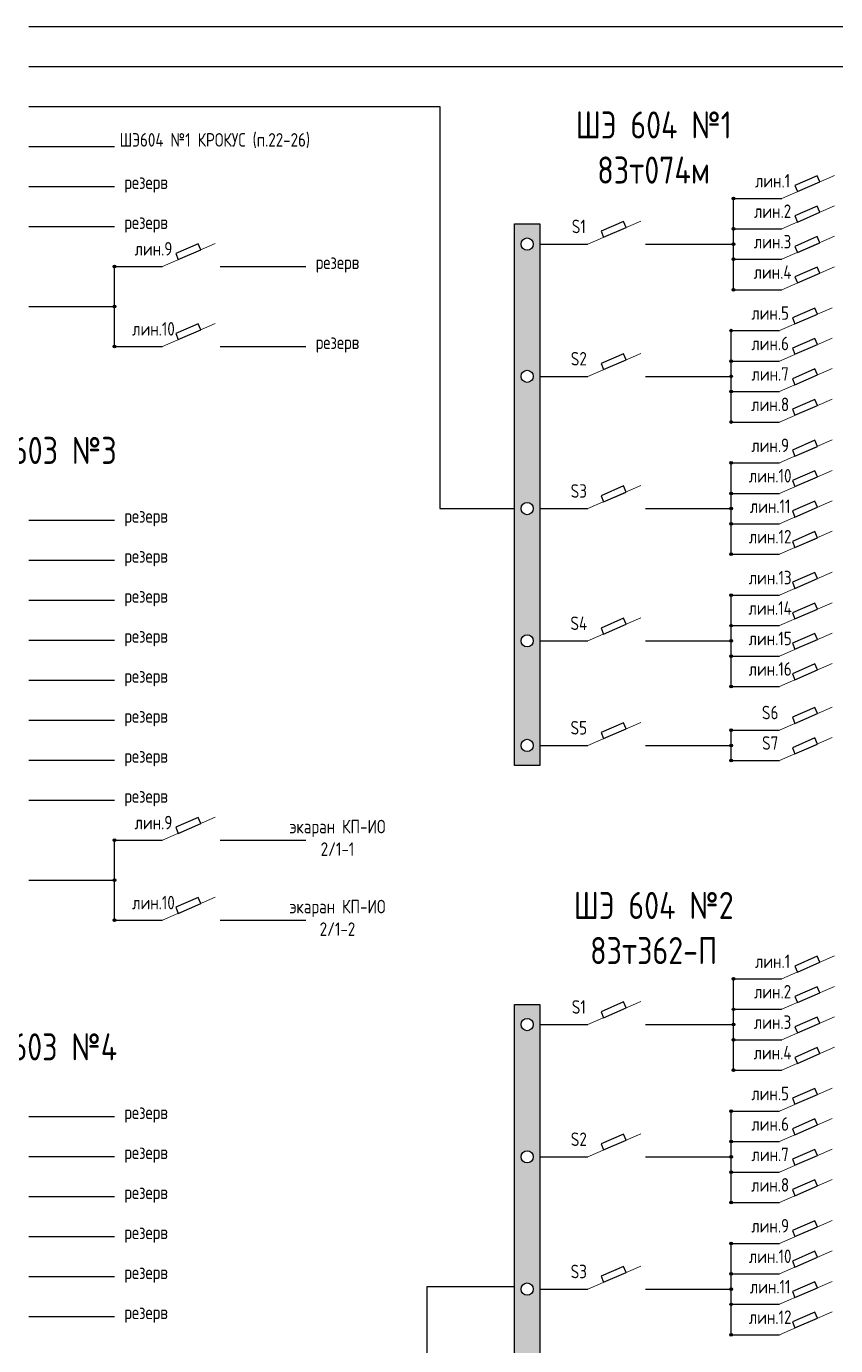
# Model space of a CAD drawing. Header units: millimetres. Extents: x 469 to 670, y 569 to 789.
# Drawn here: x 538.32 to 568.26, y 690.15 to 738.91 of the extents above; entities that cross this region are included whole.
import ezdxf

# ---------------------------------------------------------------- set-up
doc = ezdxf.new("R2010")
doc.units = ezdxf.units.MM
doc.header["$LTSCALE"] = 0.1

msp = doc.modelspace()

# ---------------------------------------------------------------- hatches: boundary and pattern name
h = msp.add_hatch(color=256)
h.paths.add_polyline_path([(564.528, 732.553), (564.477, 732.553), (564.477, 732.503, 0.414214)], flags=17)
h.paths.add_polyline_path([(564.427, 732.553, 0.414214), (564.477, 732.503), (564.477, 732.553), (564.528, 732.553, 1)])
h = msp.add_hatch(color=256)
h.paths.add_polyline_path([(557.31, 731.61), (556.379, 731.61), (556.379, 711.591), (557.31, 711.591)])
h.paths.add_polyline_path([(556.618, 721.088, -1), (557.071, 721.088, -1)], flags=16)
h.paths.add_polyline_path([(557.071, 716.199, -1), (556.618, 716.199, -1)], flags=16)
h.paths.add_polyline_path([(556.618, 725.976, -1), (557.071, 725.976, -1)], flags=16)
h.paths.add_polyline_path([(557.071, 712.336, -1), (556.618, 712.336, -1)], flags=16)
h.paths.add_polyline_path([(556.618, 730.865, -1), (557.071, 730.865, -1)], flags=16)
h = msp.add_hatch(color=256)
h.paths.add_polyline_path([(564.528, 731.428), (564.477, 731.428), (564.477, 731.378, 0.414214)], flags=17)
h.paths.add_polyline_path([(564.427, 731.428, 0.414214), (564.477, 731.378), (564.477, 731.428), (564.528, 731.428, 1)])
h = msp.add_hatch(color=256)
h.paths.add_polyline_path([(564.528, 730.865), (564.477, 730.865), (564.477, 730.815, 0.414214)], flags=17)
h.paths.add_polyline_path([(564.427, 730.865, 0.414214), (564.477, 730.815), (564.477, 730.865), (564.528, 730.865, 1)])
h = msp.add_hatch(color=256)
h.paths.add_polyline_path([(541.627, 730.038), (541.577, 730.038), (541.577, 729.987, 0.414214)], flags=17)
h.paths.add_polyline_path([(541.526, 730.038, 0.414214), (541.577, 729.987), (541.577, 730.038), (541.627, 730.038, 1)])
h = msp.add_hatch(color=256)
h.paths.add_polyline_path([(564.528, 730.302), (564.477, 730.302), (564.477, 730.252, 0.414214)], flags=17)
h.paths.add_polyline_path([(564.427, 730.302, 0.414214), (564.477, 730.252), (564.477, 730.302), (564.528, 730.302, 1)])
h = msp.add_hatch(color=256)
h.paths.add_polyline_path([(564.528, 729.177), (564.477, 729.177), (564.477, 729.126, 0.414214)], flags=17)
h.paths.add_polyline_path([(564.427, 729.177, 0.414214), (564.477, 729.126), (564.477, 729.177), (564.528, 729.177, 1)])
h = msp.add_hatch(color=256)
h.paths.add_polyline_path([(541.627, 728.559), (541.577, 728.559), (541.577, 728.509, 0.414214)], flags=17)
h.paths.add_polyline_path([(541.526, 728.559, 0.414214), (541.577, 728.509), (541.577, 728.559), (541.627, 728.559, 1)])
h = msp.add_hatch(color=256)
h.paths.add_polyline_path([(564.439, 727.665), (564.389, 727.665), (564.389, 727.614, 0.414214)], flags=17)
h.paths.add_polyline_path([(564.338, 727.665, 0.414214), (564.389, 727.614), (564.389, 727.665), (564.439, 727.665, 1)])
h = msp.add_hatch(color=256)
h.paths.add_polyline_path([(541.627, 727.08), (541.577, 727.08), (541.577, 727.03, 0.414214)], flags=17)
h.paths.add_polyline_path([(541.526, 727.08, 0.414214), (541.577, 727.03), (541.577, 727.08), (541.627, 727.08, 1)])
h = msp.add_hatch(color=256)
h.paths.add_polyline_path([(564.439, 726.539), (564.389, 726.539), (564.389, 726.489, 0.414214)], flags=17)
h.paths.add_polyline_path([(564.338, 726.539, 0.414214), (564.389, 726.489), (564.389, 726.539), (564.439, 726.539, 1)])
h = msp.add_hatch(color=256)
h.paths.add_polyline_path([(564.439, 725.976), (564.389, 725.976), (564.389, 725.926, 0.414214)], flags=17)
h.paths.add_polyline_path([(564.338, 725.976, 0.414214), (564.389, 725.926), (564.389, 725.976), (564.439, 725.976, 1)])
h = msp.add_hatch(color=256)
h.paths.add_polyline_path([(564.439, 725.414), (564.389, 725.414), (564.389, 725.363, 0.414214)], flags=17)
h.paths.add_polyline_path([(564.338, 725.414, 0.414214), (564.389, 725.363), (564.389, 725.414), (564.439, 725.414, 1)])
h = msp.add_hatch(color=256)
h.paths.add_polyline_path([(564.439, 724.288), (564.389, 724.288), (564.389, 724.238, 0.414214)], flags=17)
h.paths.add_polyline_path([(564.338, 724.288, 0.414214), (564.389, 724.238), (564.389, 724.288), (564.439, 724.288, 1)])
h = msp.add_hatch(color=256)
h.paths.add_polyline_path([(564.439, 722.776), (564.389, 722.776), (564.389, 722.726, 0.414214)], flags=17)
h.paths.add_polyline_path([(564.338, 722.776, 0.414214), (564.389, 722.726), (564.389, 722.776), (564.439, 722.776, 1)])
h = msp.add_hatch(color=256)
h.paths.add_polyline_path([(564.439, 721.65), (564.389, 721.65), (564.389, 721.6, 0.414214)], flags=17)
h.paths.add_polyline_path([(564.338, 721.65, 0.414214), (564.389, 721.6), (564.389, 721.65), (564.439, 721.65, 1)])
h = msp.add_hatch(color=256)
h.paths.add_polyline_path([(564.439, 721.088), (564.389, 721.088), (564.389, 721.037, 0.414214)], flags=17)
h.paths.add_polyline_path([(564.338, 721.088, 0.414214), (564.389, 721.037), (564.389, 721.088), (564.439, 721.088, 1)])
h = msp.add_hatch(color=256)
h.paths.add_polyline_path([(564.439, 720.525), (564.389, 720.525), (564.389, 720.475, 0.414214)], flags=17)
h.paths.add_polyline_path([(564.338, 720.525, 0.414214), (564.389, 720.475), (564.389, 720.525), (564.439, 720.525, 1)])
h = msp.add_hatch(color=256)
h.paths.add_polyline_path([(564.439, 719.399), (564.389, 719.399), (564.389, 719.349, 0.414214)], flags=17)
h.paths.add_polyline_path([(564.338, 719.399, 0.414214), (564.389, 719.349), (564.389, 719.399), (564.439, 719.399, 1)])
h = msp.add_hatch(color=256)
h.paths.add_polyline_path([(564.439, 717.887), (564.389, 717.887), (564.389, 717.837, 0.414214)], flags=17)
h.paths.add_polyline_path([(564.338, 717.887, 0.414214), (564.389, 717.837), (564.389, 717.887), (564.439, 717.887, 1)])
h = msp.add_hatch(color=256)
h.paths.add_polyline_path([(564.439, 716.762), (564.389, 716.762), (564.389, 716.711, 0.414214)], flags=17)
h.paths.add_polyline_path([(564.338, 716.762, 0.414214), (564.389, 716.711), (564.389, 716.762), (564.439, 716.762, 1)])
h = msp.add_hatch(color=256)
h.paths.add_polyline_path([(564.439, 716.199), (564.389, 716.199), (564.389, 716.149, 0.414214)], flags=17)
h.paths.add_polyline_path([(564.338, 716.199, 0.414214), (564.389, 716.149), (564.389, 716.199), (564.439, 716.199, 1)])
h = msp.add_hatch(color=256)
h.paths.add_polyline_path([(564.439, 715.636), (564.389, 715.636), (564.389, 715.586, 0.414214)], flags=17)
h.paths.add_polyline_path([(564.338, 715.636, 0.414214), (564.389, 715.586), (564.389, 715.636), (564.439, 715.636, 1)])
h = msp.add_hatch(color=256)
h.paths.add_polyline_path([(564.439, 714.51), (564.389, 714.51), (564.389, 714.46, 0.414214)], flags=17)
h.paths.add_polyline_path([(564.338, 714.51, 0.414214), (564.389, 714.46), (564.389, 714.51), (564.439, 714.51, 1)])
h = msp.add_hatch(color=256)
h.paths.add_polyline_path([(564.439, 712.899), (564.389, 712.899), (564.389, 712.849, 0.414214)], flags=17)
h.paths.add_polyline_path([(564.338, 712.899, 0.414214), (564.389, 712.849), (564.389, 712.899), (564.439, 712.899, 1)])
h = msp.add_hatch(color=256)
h.paths.add_polyline_path([(564.439, 712.336), (564.389, 712.336), (564.389, 712.286, 0.414214)], flags=17)
h.paths.add_polyline_path([(564.338, 712.336, 0.414214), (564.389, 712.286), (564.389, 712.336), (564.439, 712.336, 1)])
h = msp.add_hatch(color=256)
h.paths.add_polyline_path([(564.439, 711.774), (564.389, 711.774), (564.389, 711.723, 0.414214)], flags=17)
h.paths.add_polyline_path([(564.338, 711.774, 0.414214), (564.389, 711.723), (564.389, 711.774), (564.439, 711.774, 1)])
h = msp.add_hatch(color=256)
h.paths.add_polyline_path([(541.627, 708.833), (541.577, 708.833), (541.577, 708.783, 0.414214)], flags=17)
h.paths.add_polyline_path([(541.526, 708.833, 0.414214), (541.577, 708.783), (541.577, 708.833), (541.627, 708.833, 1)])
h = msp.add_hatch(color=256)
h.paths.add_polyline_path([(541.627, 707.354), (541.577, 707.354), (541.577, 707.304, 0.414214)], flags=17)
h.paths.add_polyline_path([(541.526, 707.354, 0.414214), (541.577, 707.304), (541.577, 707.354), (541.627, 707.354, 1)])
h = msp.add_hatch(color=256)
h.paths.add_polyline_path([(541.627, 705.876), (541.577, 705.876), (541.577, 705.825, 0.414214)], flags=17)
h.paths.add_polyline_path([(541.526, 705.876, 0.414214), (541.577, 705.825), (541.577, 705.876), (541.627, 705.876, 1)])
h = msp.add_hatch(color=256)
h.paths.add_polyline_path([(564.528, 703.707), (564.477, 703.707), (564.477, 703.656, 0.414214)], flags=17)
h.paths.add_polyline_path([(564.427, 703.707, 0.414214), (564.477, 703.656), (564.477, 703.707), (564.528, 703.707, 1)])
h = msp.add_hatch(color=256)
h.paths.add_polyline_path([(556.379, 682.744), (557.31, 682.744), (557.31, 702.763), (556.379, 702.763)])
h.paths.add_polyline_path([(556.618, 692.241, -1), (557.071, 692.241, -1)], flags=16)
h.paths.add_polyline_path([(557.071, 687.352, -1), (556.618, 687.352, -1)], flags=16)
h.paths.add_polyline_path([(556.618, 697.129, -1), (557.071, 697.129, -1)], flags=16)
h.paths.add_polyline_path([(557.071, 683.489, -1), (556.618, 683.489, -1)], flags=16)
h.paths.add_polyline_path([(556.618, 702.018, -1), (557.071, 702.018, -1)], flags=16)
h = msp.add_hatch(color=256)
h.paths.add_polyline_path([(564.528, 702.581), (564.477, 702.581), (564.477, 702.531, 0.414214)], flags=17)
h.paths.add_polyline_path([(564.427, 702.581, 0.414214), (564.477, 702.531), (564.477, 702.581), (564.528, 702.581, 1)])
h = msp.add_hatch(color=256)
h.paths.add_polyline_path([(564.528, 702.018), (564.477, 702.018), (564.477, 701.968, 0.414214)], flags=17)
h.paths.add_polyline_path([(564.427, 702.018, 0.414214), (564.477, 701.968), (564.477, 702.018), (564.528, 702.018, 1)])
h = msp.add_hatch(color=256)
h.paths.add_polyline_path([(564.528, 701.455), (564.477, 701.455), (564.477, 701.405, 0.414214)], flags=17)
h.paths.add_polyline_path([(564.427, 701.455, 0.414214), (564.477, 701.405), (564.477, 701.455), (564.528, 701.455, 1)])
h = msp.add_hatch(color=256)
h.paths.add_polyline_path([(564.528, 700.33), (564.477, 700.33), (564.477, 700.279, 0.414214)], flags=17)
h.paths.add_polyline_path([(564.427, 700.33, 0.414214), (564.477, 700.279), (564.477, 700.33), (564.528, 700.33, 1)])
h = msp.add_hatch(color=256)
h.paths.add_polyline_path([(564.439, 698.818), (564.389, 698.818), (564.389, 698.768, 0.414214)], flags=17)
h.paths.add_polyline_path([(564.338, 698.818, 0.414214), (564.389, 698.768), (564.389, 698.818), (564.439, 698.818, 1)])
h = msp.add_hatch(color=256)
h.paths.add_polyline_path([(564.439, 697.692), (564.389, 697.692), (564.389, 697.642, 0.414214)], flags=17)
h.paths.add_polyline_path([(564.338, 697.692, 0.414214), (564.389, 697.642), (564.389, 697.692), (564.439, 697.692, 1)])
h = msp.add_hatch(color=256)
h.paths.add_polyline_path([(564.439, 697.129), (564.389, 697.129), (564.389, 697.079, 0.414214)], flags=17)
h.paths.add_polyline_path([(564.338, 697.129, 0.414214), (564.389, 697.079), (564.389, 697.129), (564.439, 697.129, 1)])
h = msp.add_hatch(color=256)
h.paths.add_polyline_path([(564.439, 696.567), (564.389, 696.567), (564.389, 696.516, 0.414214)], flags=17)
h.paths.add_polyline_path([(564.338, 696.567, 0.414214), (564.389, 696.516), (564.389, 696.567), (564.439, 696.567, 1)])
h = msp.add_hatch(color=256)
h.paths.add_polyline_path([(564.439, 695.441), (564.389, 695.441), (564.389, 695.391, 0.414214)], flags=17)
h.paths.add_polyline_path([(564.338, 695.441, 0.414214), (564.389, 695.391), (564.389, 695.441), (564.439, 695.441, 1)])
h = msp.add_hatch(color=256)
h.paths.add_polyline_path([(564.439, 693.929), (564.389, 693.929), (564.389, 693.879, 0.414214)], flags=17)
h.paths.add_polyline_path([(564.338, 693.929, 0.414214), (564.389, 693.879), (564.389, 693.929), (564.439, 693.929, 1)])
h = msp.add_hatch(color=256)
h.paths.add_polyline_path([(564.439, 692.803), (564.389, 692.803), (564.389, 692.753, 0.414214)], flags=17)
h.paths.add_polyline_path([(564.338, 692.803, 0.414214), (564.389, 692.753), (564.389, 692.803), (564.439, 692.803, 1)])
h = msp.add_hatch(color=256)
h.paths.add_polyline_path([(564.439, 692.241), (564.389, 692.241), (564.389, 692.19, 0.414214)], flags=17)
h.paths.add_polyline_path([(564.338, 692.241, 0.414214), (564.389, 692.19), (564.389, 692.241), (564.439, 692.241, 1)])
h = msp.add_hatch(color=256)
h.paths.add_polyline_path([(564.439, 691.678), (564.389, 691.678), (564.389, 691.628, 0.414214)], flags=17)
h.paths.add_polyline_path([(564.338, 691.678, 0.414214), (564.389, 691.628), (564.389, 691.678), (564.439, 691.678, 1)])
h = msp.add_hatch(color=256)
h.paths.add_polyline_path([(564.439, 690.552), (564.389, 690.552), (564.389, 690.502, 0.414214)], flags=17)
h.paths.add_polyline_path([(564.338, 690.552, 0.414214), (564.389, 690.502), (564.389, 690.552), (564.439, 690.552, 1)])

# ---------------------------------------------------------------- linework, layer by layer
for p, q in [((538.408, 738.91), (541.577, 738.91)), ((541.577, 738.91), (584.765, 738.91)), ((538.408, 737.431), (541.577, 737.431)), ((541.577, 737.431), (580.353, 737.431)), ((538.408, 735.953), (541.577, 735.953)), ((541.577, 735.953), (553.616, 735.953)), ((553.616, 735.953), (553.616, 721.088)), ((538.408, 734.474), (541.577, 734.474)), ((538.408, 732.995), (541.577, 732.995)), ((564.477, 732.553), (566.262, 732.553)), ((564.477, 729.177), (564.477, 732.553)), ((538.408, 731.516), (541.577, 731.516)), ((564.477, 731.428), (566.262, 731.428)), ((557.31, 730.865), (559.094, 730.865)), ((561.22, 730.865), (564.477, 730.865)), ((541.577, 730.038), (543.361, 730.038)), ((541.577, 727.08), (541.577, 730.038)), ((545.487, 730.038), (548.656, 730.038)), ((564.477, 730.302), (566.262, 730.302)), ((564.477, 729.177), (566.262, 729.177)), ((538.408, 728.559), (541.577, 728.559)), ((564.389, 727.665), (566.173, 727.665)), ((564.389, 724.288), (564.389, 727.665)), ((541.577, 727.08), (543.361, 727.08)), ((545.487, 727.08), (548.656, 727.08)), ((564.389, 726.539), (566.173, 726.539)), ((557.31, 725.976), (559.094, 725.976)), ((561.22, 725.976), (564.389, 725.976)), ((564.389, 725.414), (566.173, 725.414)), ((564.389, 724.288), (566.173, 724.288)), ((564.389, 722.776), (566.173, 722.776)), ((564.389, 719.399), (564.389, 722.776)), ((564.389, 721.65), (566.173, 721.65)), ((538.408, 720.663), (541.577, 720.663)), ((553.616, 721.088), (556.379, 721.088)), ((557.31, 721.088), (559.094, 721.088)), ((561.22, 721.088), (564.389, 721.088)), ((564.389, 720.525), (566.173, 720.525)), ((564.389, 719.399), (566.173, 719.399)), ((538.408, 719.185), (541.577, 719.185)), ((564.389, 717.887), (566.173, 717.887)), ((564.389, 714.51), (564.389, 717.887)), ((538.408, 717.706), (541.577, 717.706)), ((564.389, 716.762), (566.173, 716.762)), ((538.408, 716.227), (541.577, 716.227)), ((557.31, 716.199), (559.094, 716.199)), ((561.22, 716.199), (564.389, 716.199)), ((564.389, 715.636), (566.173, 715.636)), ((538.408, 714.748), (541.577, 714.748)), ((564.389, 714.51), (566.173, 714.51)), ((538.408, 713.269), (541.577, 713.269)), ((564.389, 712.899), (566.173, 712.899)), ((564.389, 711.774), (564.389, 712.899)), ((557.31, 712.336), (559.094, 712.336)), ((561.22, 712.336), (564.389, 712.336)), ((538.408, 711.791), (541.577, 711.791)), ((564.389, 711.774), (566.173, 711.774)), ((538.408, 710.312), (541.577, 710.312)), ((541.577, 708.833), (543.361, 708.833)), ((541.577, 705.876), (541.577, 708.833)), ((545.487, 708.833), (548.656, 708.833)), ((538.408, 707.354), (541.577, 707.354)), ((541.577, 705.876), (543.361, 705.876)), ((545.487, 705.876), (548.656, 705.876)), ((564.477, 703.707), (566.262, 703.707)), ((564.477, 700.33), (564.477, 703.707)), ((564.477, 702.581), (566.262, 702.581)), ((557.31, 702.018), (559.094, 702.018)), ((561.22, 702.018), (564.477, 702.018)), ((564.477, 701.455), (566.262, 701.455)), ((564.477, 700.33), (566.262, 700.33)), ((564.389, 698.818), (566.173, 698.818)), ((564.389, 695.441), (564.389, 698.818)), ((538.408, 698.62), (541.577, 698.62)), ((564.389, 697.692), (566.173, 697.692)), ((538.408, 697.141), (541.577, 697.141)), ((557.31, 697.129), (559.094, 697.129)), ((561.22, 697.129), (564.389, 697.129)), ((564.389, 696.567), (566.173, 696.567)), ((538.408, 695.662), (541.577, 695.662)), ((564.389, 695.441), (566.173, 695.441)), ((538.408, 694.183), (541.577, 694.183)), ((564.389, 693.929), (566.173, 693.929)), ((564.389, 690.552), (564.389, 693.929)), ((538.408, 692.705), (541.577, 692.705)), ((564.389, 692.803), (566.173, 692.803)), ((553.14, 676.003), (553.14, 692.34)), ((553.14, 692.34), (556.379, 692.34)), ((557.31, 692.241), (559.094, 692.241)), ((561.22, 692.241), (564.389, 692.241)), ((564.389, 691.678), (566.173, 691.678)), ((538.408, 691.226), (541.577, 691.226)), ((564.389, 690.552), (566.173, 690.552))]:
    msp.add_line(p, q)
at = {"lineweight": 15}
for p, q in [((566.262, 732.553), (568.211, 733.403)), ((566.262, 731.428), (568.211, 732.277)), ((559.094, 730.865), (561.044, 731.714)), ((566.262, 730.302), (568.211, 731.151)), ((543.361, 730.038), (545.31, 730.887)), ((566.262, 729.177), (568.211, 730.026)), ((566.173, 727.665), (568.122, 728.514)), ((543.361, 727.08), (545.31, 727.929)), ((566.173, 726.539), (568.122, 727.388)), ((559.094, 725.976), (561.044, 726.826)), ((566.173, 725.414), (568.122, 726.263)), ((566.173, 724.288), (568.122, 725.137)), ((566.173, 722.776), (568.122, 723.625)), ((566.173, 721.65), (568.122, 722.5)), ((559.094, 721.088), (561.044, 721.937)), ((566.173, 720.525), (568.122, 721.374)), ((566.173, 719.399), (568.122, 720.248)), ((566.173, 717.887), (568.122, 718.736)), ((566.173, 716.762), (568.122, 717.611)), ((559.094, 716.199), (561.044, 717.048)), ((566.173, 715.636), (568.122, 716.485)), ((566.173, 714.51), (568.122, 715.36)), ((566.173, 712.899), (568.122, 713.748)), ((559.094, 712.336), (561.044, 713.186)), ((566.173, 711.774), (568.122, 712.623)), ((543.361, 708.833), (545.31, 709.682)), ((543.361, 705.876), (545.31, 706.725)), ((566.262, 703.707), (568.211, 704.556)), ((566.262, 702.581), (568.211, 703.43)), ((559.094, 702.018), (561.044, 702.867)), ((566.262, 701.455), (568.211, 702.304)), ((566.262, 700.33), (568.211, 701.179)), ((566.173, 698.818), (568.122, 699.667)), ((566.173, 697.692), (568.122, 698.541)), ((559.094, 697.129), (561.044, 697.979)), ((566.173, 696.567), (568.122, 697.416)), ((566.173, 695.441), (568.122, 696.29)), ((566.173, 693.929), (568.122, 694.778)), ((566.173, 692.803), (568.122, 693.653)), ((559.094, 692.241), (561.044, 693.09)), ((566.173, 691.678), (568.122, 692.527)), ((566.173, 690.552), (568.122, 691.401))]:
    msp.add_line(p, q, dxfattribs=at)
for points in [[(566.841, 732.806), (567.67, 733.167), (567.573, 733.39), (566.744, 733.029)], [(566.841, 731.68), (567.67, 732.041), (567.573, 732.265), (566.744, 731.903)], [(556.379, 731.61), (557.31, 731.61), (557.31, 711.591), (556.379, 711.591)], [(559.673, 731.117), (560.503, 731.479), (560.405, 731.702), (559.576, 731.341)], [(566.841, 730.554), (567.67, 730.916), (567.573, 731.139), (566.744, 730.778)], [(543.94, 730.29), (544.769, 730.651), (544.672, 730.874), (543.843, 730.513)], [(566.841, 729.429), (567.67, 729.79), (567.573, 730.013), (566.744, 729.652)], [(566.752, 727.917), (567.581, 728.278), (567.484, 728.501), (566.655, 728.14)], [(543.94, 727.332), (544.769, 727.694), (544.672, 727.917), (543.843, 727.556)], [(566.752, 726.791), (567.581, 727.153), (567.484, 727.376), (566.655, 727.015)], [(559.673, 726.229), (560.503, 726.59), (560.405, 726.813), (559.576, 726.452)], [(566.752, 725.666), (567.581, 726.027), (567.484, 726.25), (566.655, 725.889)], [(566.752, 724.54), (567.581, 724.901), (567.484, 725.125), (566.655, 724.763)], [(566.752, 723.028), (567.581, 723.389), (567.484, 723.613), (566.655, 723.251)], [(566.752, 721.903), (567.581, 722.264), (567.484, 722.487), (566.655, 722.126)], [(559.673, 721.34), (560.503, 721.701), (560.405, 721.924), (559.576, 721.563)], [(566.752, 720.777), (567.581, 721.138), (567.484, 721.362), (566.655, 721)], [(566.752, 719.651), (567.581, 720.013), (567.484, 720.236), (566.655, 719.875)], [(566.752, 718.139), (567.581, 718.501), (567.484, 718.724), (566.655, 718.363)], [(566.752, 717.014), (567.581, 717.375), (567.484, 717.598), (566.655, 717.237)], [(559.673, 716.451), (560.503, 716.812), (560.405, 717.036), (559.576, 716.674)], [(566.752, 715.888), (567.581, 716.25), (567.484, 716.473), (566.655, 716.112)], [(566.752, 714.763), (567.581, 715.124), (567.484, 715.347), (566.655, 714.986)], [(566.752, 713.151), (567.581, 713.513), (567.484, 713.736), (566.655, 713.375)], [(559.673, 712.589), (560.503, 712.95), (560.405, 713.173), (559.576, 712.812)], [(566.752, 712.026), (567.581, 712.387), (567.484, 712.61), (566.655, 712.249)], [(543.94, 709.085), (544.769, 709.447), (544.672, 709.67), (543.843, 709.309)], [(543.94, 706.128), (544.769, 706.489), (544.672, 706.712), (543.843, 706.351)], [(566.841, 703.959), (567.67, 704.32), (567.573, 704.543), (566.744, 704.182)], [(566.841, 702.833), (567.67, 703.194), (567.573, 703.418), (566.744, 703.056)], [(556.379, 702.763), (557.31, 702.763), (557.31, 682.744), (556.379, 682.744)], [(559.673, 702.27), (560.503, 702.632), (560.405, 702.855), (559.576, 702.494)], [(566.841, 701.707), (567.67, 702.069), (567.573, 702.292), (566.744, 701.931)], [(566.841, 700.582), (567.67, 700.943), (567.573, 701.166), (566.744, 700.805)], [(566.752, 699.07), (567.581, 699.431), (567.484, 699.655), (566.655, 699.293)], [(566.752, 697.944), (567.581, 698.306), (567.484, 698.529), (566.655, 698.168)], [(559.673, 697.382), (560.503, 697.743), (560.405, 697.966), (559.576, 697.605)], [(566.752, 696.819), (567.581, 697.18), (567.484, 697.403), (566.655, 697.042)], [(566.752, 695.693), (567.581, 696.054), (567.484, 696.278), (566.655, 695.916)], [(566.752, 694.181), (567.581, 694.543), (567.484, 694.766), (566.655, 694.405)], [(566.752, 693.056), (567.581, 693.417), (567.484, 693.64), (566.655, 693.279)], [(559.673, 692.493), (560.503, 692.854), (560.405, 693.077), (559.576, 692.716)], [(566.752, 691.93), (567.581, 692.291), (567.484, 692.515), (566.655, 692.153)], [(566.752, 690.804), (567.581, 691.166), (567.484, 691.389), (566.655, 691.028)]]:
    msp.add_lwpolyline(points, close=True)
for centre, radius in [((564.477, 732.553), 0.0503), ((564.477, 731.428), 0.0503), ((556.844, 730.865), 0.226), ((564.477, 730.865), 0.0503), ((541.577, 730.038), 0.0503), ((564.477, 730.302), 0.0503), ((564.477, 729.177), 0.0503), ((541.577, 728.559), 0.0503), ((564.389, 727.665), 0.0503), ((541.577, 727.08), 0.0503), ((564.389, 726.539), 0.0503), ((556.844, 725.976), 0.226), ((564.389, 725.976), 0.0503), ((564.389, 725.414), 0.0503), ((564.389, 724.288), 0.0503), ((564.389, 722.776), 0.0503), ((564.389, 721.65), 0.0503), ((556.844, 721.088), 0.226), ((564.389, 721.088), 0.0503), ((564.389, 720.525), 0.0503), ((564.389, 719.399), 0.0503), ((564.389, 717.887), 0.0503), ((564.389, 716.762), 0.0503), ((556.844, 716.199), 0.226), ((564.389, 716.199), 0.0503), ((564.389, 715.636), 0.0503), ((564.389, 714.51), 0.0503), ((564.389, 712.899), 0.0503), ((556.844, 712.336), 0.226), ((564.389, 712.336), 0.0503), ((564.389, 711.774), 0.0503), ((541.577, 708.833), 0.0503), ((541.577, 707.354), 0.0503), ((541.577, 705.876), 0.0503), ((564.477, 703.707), 0.0503), ((564.477, 702.581), 0.0503), ((556.844, 702.018), 0.226), ((564.477, 702.018), 0.0503), ((564.477, 701.455), 0.0503), ((564.477, 700.33), 0.0503), ((564.389, 698.818), 0.0503), ((564.389, 697.692), 0.0503), ((556.844, 697.129), 0.226), ((564.389, 697.129), 0.0503), ((564.389, 696.567), 0.0503), ((564.389, 695.441), 0.0503), ((564.389, 693.929), 0.0503), ((556.844, 692.241), 0.226), ((564.389, 692.803), 0.0503), ((564.389, 692.241), 0.0503), ((564.389, 691.678), 0.0503), ((564.389, 690.552), 0.0503)]:
    msp.add_circle(centre, radius)

# ---------------------------------------------------------------- texts
for s, insert, char_height, width, attachment_point in [('{\\fGOST|b0|i0|c204|p34;ШЭ 604 №1\\P83т074м}', (561.525, 734.433), 1, 9.68531, 5), ('{\\fGOST|b0|i0|c204|p34;ШЭ604 №1 КРОКУС (п.22-26)}', (541.769, 734.691), 0.5, 8.14451, 4), ('{\\fGOST|b0|i0|c204|p34;резерв}', (542.749, 733.081), 0.5, 8.14451, 5), ('{\\fGOST|b0|i0|c204|p34;лин.1}', (565.923, 733.204), 0.5, 8.14451, 5), ('{\\fGOST|b0|i0|c204|p34;лин.2}', (565.923, 732.079), 0.5, 8.14451, 5), ('{\\fGOST|b0|i0|c204|p34;резерв}', (542.749, 731.603), 0.5, 8.14451, 5), ('{\\fGOST|b0|i0|c204|p34;S1}', (558.755, 731.516), 0.5, 8.14451, 5), ('{\\fGOST|b0|i0|c204|p34;лин.9}', (543.022, 730.689), 0.5, 8.14451, 5), ('{\\fGOST|b0|i0|c204|p34;лин.3}', (565.923, 730.953), 0.5, 8.14451, 5), ('{\\fGOST|b0|i0|c204|p34;резерв}', (549.828, 730.124), 0.5, 8.14451, 5), ('{\\fGOST|b0|i0|c204|p34;лин.4}', (565.923, 729.828), 0.5, 8.14451, 5), ('{\\fGOST|b0|i0|c204|p34;лин.5}', (565.834, 728.316), 0.5, 8.14451, 5), ('{\\fGOST|b0|i0|c204|p34;лин.10}', (543.022, 727.731), 0.5, 8.14451, 5), ('{\\fGOST|b0|i0|c204|p34;резерв}', (549.828, 727.166), 0.5, 8.14451, 5), ('{\\fGOST|b0|i0|c204|p34;лин.6}', (565.834, 727.19), 0.5, 8.14451, 5), ('{\\fGOST|b0|i0|c204|p34;S2}', (558.755, 726.627), 0.5, 8.14451, 5), ('{\\fGOST|b0|i0|c204|p34;лин.7}', (565.834, 726.065), 0.5, 8.14451, 5), ('{\\fGOST|b0|i0|c204|p34;лин.8}', (565.834, 724.939), 0.5, 8.14451, 5), ('{\\fGOST|b0|i0|c204|p34;ШЭ 603 №3}', (538.713, 723.237), 1, 9.68531, 5), ('{\\fGOST|b0|i0|c204|p34;лин.9}', (565.834, 723.427), 0.5, 8.14451, 5), ('{\\fGOST|b0|i0|c204|p34;лин.10}', (565.834, 722.301), 0.5, 8.14451, 5), ('{\\fGOST|b0|i0|c204|p34;S3}', (558.755, 721.739), 0.5, 8.14451, 5), ('{\\fGOST|b0|i0|c204|p34;лин.11}', (565.834, 721.176), 0.5, 8.14451, 5), ('{\\fGOST|b0|i0|c204|p34;резерв}', (542.749, 720.749), 0.5, 8.14451, 5), ('{\\fGOST|b0|i0|c204|p34;лин.12}', (565.834, 720.05), 0.5, 8.14451, 5), ('{\\fGOST|b0|i0|c204|p34;резерв}', (542.749, 719.271), 0.5, 8.14451, 5), ('{\\fGOST|b0|i0|c204|p34;лин.13}', (565.834, 718.538), 0.5, 8.14451, 5), ('{\\fGOST|b0|i0|c204|p34;резерв}', (542.749, 717.792), 0.5, 8.14451, 5), ('{\\fGOST|b0|i0|c204|p34;лин.14}', (565.834, 717.413), 0.5, 8.14451, 5), ('{\\fGOST|b0|i0|c204|p34;S4}', (558.755, 716.85), 0.5, 8.14451, 5), ('{\\fGOST|b0|i0|c204|p34;резерв}', (542.749, 716.313), 0.5, 8.14451, 5), ('{\\fGOST|b0|i0|c204|p34;лин.15}', (565.834, 716.287), 0.5, 8.14451, 5), ('{\\fGOST|b0|i0|c204|p34;лин.16}', (565.834, 715.161), 0.5, 8.14451, 5), ('{\\fGOST|b0|i0|c204|p34;резерв}', (542.749, 714.834), 0.5, 8.14451, 5), ('{\\fGOST|b0|i0|c204|p34;резерв}', (542.749, 713.356), 0.5, 8.14451, 5), ('{\\fGOST|b0|i0|c0|p34;S6}', (565.834, 713.55), 0.5, 8.14451, 5), ('{\\fGOST|b0|i0|c204|p34;S5}', (558.755, 712.987), 0.5, 8.14451, 5), ('{\\fGOST|b0|i0|c0|p34;S7}', (565.834, 712.425), 0.5, 8.14451, 5), ('{\\fGOST|b0|i0|c204|p34;резерв}', (542.749, 711.877), 0.5, 8.14451, 5), ('{\\fGOST|b0|i0|c204|p34;резерв}', (542.749, 710.398), 0.5, 8.14451, 5), ('{\\fGOST|b0|i0|c204|p34;лин.9}', (543.022, 709.484), 0.5, 8.14451, 5), ('{\\fGOST|b0|i0|c204|p34;экаран КП-ИО\\P2/1-1}', (549.828, 708.919), 0.5, 8.14451, 5), ('{\\fGOST|b0|i0|c204|p34;лин.10}', (543.022, 706.527), 0.5, 8.14451, 5), ('{\\fGOST|b0|i0|c204|p34;экаран КП-ИО\\P2/1-2}', (549.828, 705.962), 0.5, 8.14451, 5), ('{\\fGOST|b0|i0|c204|p34;ШЭ 604 №2\\P83т362-П}', (561.525, 705.586), 1, 9.68531, 5), ('{\\fGOST|b0|i0|c204|p34;лин.1}', (565.923, 704.358), 0.5, 8.14451, 5), ('{\\fGOST|b0|i0|c204|p34;лин.2}', (565.923, 703.232), 0.5, 8.14451, 5), ('{\\fGOST|b0|i0|c204|p34;S1}', (558.755, 702.669), 0.5, 8.14451, 5), ('{\\fGOST|b0|i0|c204|p34;лин.3}', (565.923, 702.106), 0.5, 8.14451, 5), ('{\\fGOST|b0|i0|c204|p34;ШЭ 603 №4}', (538.713, 701.193), 1, 9.68531, 5), ('{\\fGOST|b0|i0|c204|p34;лин.4}', (565.923, 700.981), 0.5, 8.14451, 5), ('{\\fGOST|b0|i0|c204|p34;лин.5}', (565.834, 699.469), 0.5, 8.14451, 5), ('{\\fGOST|b0|i0|c204|p34;резерв}', (542.749, 698.706), 0.5, 8.14451, 5), ('{\\fGOST|b0|i0|c204|p34;лин.6}', (565.834, 698.343), 0.5, 8.14451, 5), ('{\\fGOST|b0|i0|c204|p34;S2}', (558.755, 697.78), 0.5, 8.14451, 5), ('{\\fGOST|b0|i0|c204|p34;резерв}', (542.749, 697.227), 0.5, 8.14451, 5), ('{\\fGOST|b0|i0|c204|p34;лин.7}', (565.834, 697.218), 0.5, 8.14451, 5), ('{\\fGOST|b0|i0|c204|p34;лин.8}', (565.834, 696.092), 0.5, 8.14451, 5), ('{\\fGOST|b0|i0|c204|p34;резерв}', (542.749, 695.748), 0.5, 8.14451, 5), ('{\\fGOST|b0|i0|c204|p34;лин.9}', (565.834, 694.58), 0.5, 8.14451, 5), ('{\\fGOST|b0|i0|c204|p34;резерв}', (542.749, 694.269), 0.5, 8.14451, 5), ('{\\fGOST|b0|i0|c204|p34;лин.10}', (565.834, 693.454), 0.5, 8.14451, 5), ('{\\fGOST|b0|i0|c204|p34;резерв}', (542.749, 692.791), 0.5, 8.14451, 5), ('{\\fGOST|b0|i0|c204|p34;S3}', (558.755, 692.892), 0.5, 8.14451, 5), ('{\\fGOST|b0|i0|c204|p34;лин.11}', (565.834, 692.329), 0.5, 8.14451, 5), ('{\\fGOST|b0|i0|c204|p34;резерв}', (542.749, 691.312), 0.5, 8.14451, 5), ('{\\fGOST|b0|i0|c204|p34;лин.12}', (565.834, 691.203), 0.5, 8.14451, 5)]:
    msp.add_mtext(s, dxfattribs=dict(insert=insert, char_height=char_height, width=width, attachment_point=attachment_point))

doc.saveas('drawing.dxf')
